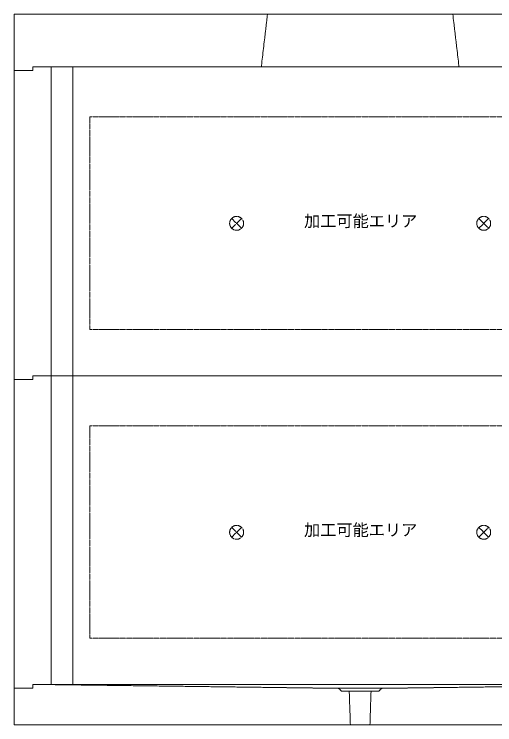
# Model space of a CAD drawing. Units: millimetres, scale not verified. Extents: x -5940 to 5940, y -4200 to 4200.
# Drawn here: x -1180 to 376, y -2610 to -310 of the extents above; entities that cross this region are included whole.
import ezdxf
from ezdxf.enums import TextEntityAlignment as Align

# ---------------------------------------------------------------- set-up
doc = ezdxf.new("R2010")
doc.units = ezdxf.units.MM
doc.header["$LTSCALE"] = 20
doc.linetypes.add('LONG_DASHED1', pattern=[7, 6, -1])
doc.linetypes.add('LONG_DOUBLE_CHAIN', pattern=[21.8, 18, -1, 0.6, -0.6, 0.6, -1])
for name, color, linetype, lineweight in [('0-5_D-STR-DIM', 3, 'Continuous', 9), ('0-7_D-STR', 7, 'Continuous', 9), ('0-A_D-STR-STR5', 1, 'LONG_DOUBLE_CHAIN', 9)]:
    doc.layers.add(name, color=color, linetype=linetype, lineweight=lineweight)
doc.styles.add('ＭＳ ゴシック', font='')
doc.styles.get('ＭＳ ゴシック').set_extended_font_data('MS Gothic')

# ---------------------------------------------------------------- blocks, each defined once
blk = doc.blocks.new('A$C17EB7B83')
at = {"layer": '0-7_D-STR'}
for p, q in [((-22400, 3400), (22400, 3400)), ((-22400, 3400), (-22400, -240)), ((-21200, 0), (21200, 0))]:
    blk.add_line(p, q, dxfattribs=at)
at = {"layer": '0-7_D-STR', "linetype": 'LONG_DASHED1'}
for p, q in [((-6000, 3400), (-6400, 0)), ((6000, 3400), (6400, 0))]:
    blk.add_line(p, q, dxfattribs=at)
at = {"layer": '0-7_D-STR'}
blk.add_lwpolyline([(-22400, -240), (-21200, -240), (-21200, 0)], dxfattribs=at)
blk = doc.blocks.new('A$C539D7795')
at = {"layer": '0-7_D-STR'}
for p, q in [((-21200, -240), (-21200, 0)), ((21200, 0), (-21200, 0)), ((-22400, -240), (-21200, -240))]:
    blk.add_line(p, q, dxfattribs=at)
at = {"layer": '0-7_D-STR', "linetype": 'LONG_DASHED1'}
for p, q in [((-1400, -240), (-20000, 0)), ((1400, -240), (20000, 0)), ((-1200, -420), (-1400, -240)), ((1400, -240), (-1400, -240)), ((1200, -420), (-1200, -420)), ((-635.4, -2600), (-705, -420)), ((635.4, -2600), (705, -420)), ((1200, -420), (1400, -240))]:
    blk.add_line(p, q, dxfattribs=at)
at = {"layer": '0-7_D-STR'}
blk.add_lwpolyline([(-22400, -240), (-22400, -2600), (22400, -2600)], dxfattribs=at)
blk = doc.blocks.new('A$C1C640AAB')
at = {"layer": '0-A_D-STR-STR5'}
for p, q in [((-318.2, -318.2), (318.2, 318.2)), ((-318.2, 318.2), (318.2, -318.2))]:
    blk.add_line(p, q, dxfattribs=at)
blk.add_circle((0, 0), 450, dxfattribs=at)
blk = doc.blocks.new('A$C6562612B')
at = {"layer": '0-7_D-STR'}
for p, q in [((-21200, 0), (21200, 0)), ((-22400, -240), (-22400, -20240)), ((-21200, -20000), (21200, -20000))]:
    blk.add_line(p, q, dxfattribs=at)
at = {"layer": '0-7_D-STR', "linetype": 'LONG_DASHED1'}
for p, q in [((-20000, -20000), (-20000, 0)), ((-18600, -20000), (-18600, 0))]:
    blk.add_line(p, q, dxfattribs=at)
at = {"layer": '0-7_D-STR'}
for points in [[(-22400, -240), (-21200, -240), (-21200, 0)], [(-22400, -20240), (-21200, -20240), (-21200, -20000)]]:
    blk.add_lwpolyline(points, dxfattribs=at)
at = {"layer": '0-A_D-STR-STR5'}
blk.add_line((17500, -17000), (-17500, -17000), dxfattribs=at)
blk.add_lwpolyline([(17500, -3240), (-17500, -3240), (-17500, -17000)], dxfattribs=at)
blk = doc.blocks.new('A$C83a3e8e4')
at = {"layer": '0-7_D-STR'}
blk.add_blockref('A$C6562612B', (0, 0), dxfattribs=at)
at = {"layer": '0-A_D-STR-STR5'}
for p in [(-8000, -10140), (8000, -10140)]:
    blk.add_blockref('A$C1C640AAB', p, dxfattribs=at)

msp = doc.modelspace()

# ---------------------------------------------------------------- block references
at = {"layer": '0-5_D-STR-DIM', "xscale": 0.05, "yscale": 0.05}
msp.add_blockref('A$C539D7795', (-60, -2480), dxfattribs=at)
at = {"layer": '0-7_D-STR', "xscale": 0.05, "yscale": 0.05}
for name, p in [('A$C17EB7B83', (-60, -480)), ('A$C83a3e8e4', (-60, -480)), ('A$C83a3e8e4', (-60, -1480))]:
    msp.add_blockref(name, p, dxfattribs=at)

# ---------------------------------------------------------------- texts
at = {"layer": '0-A_D-STR-STR5', "style": 'ＭＳ ゴシック'}
for p in [(-241.7, -1010.02), (-241.7, -2010.02)]:
    msp.add_text('加工可能エリア', height=38.42, dxfattribs=at).set_placement(p, align=Align.BOTTOM_LEFT)

doc.saveas('drawing.dxf')
